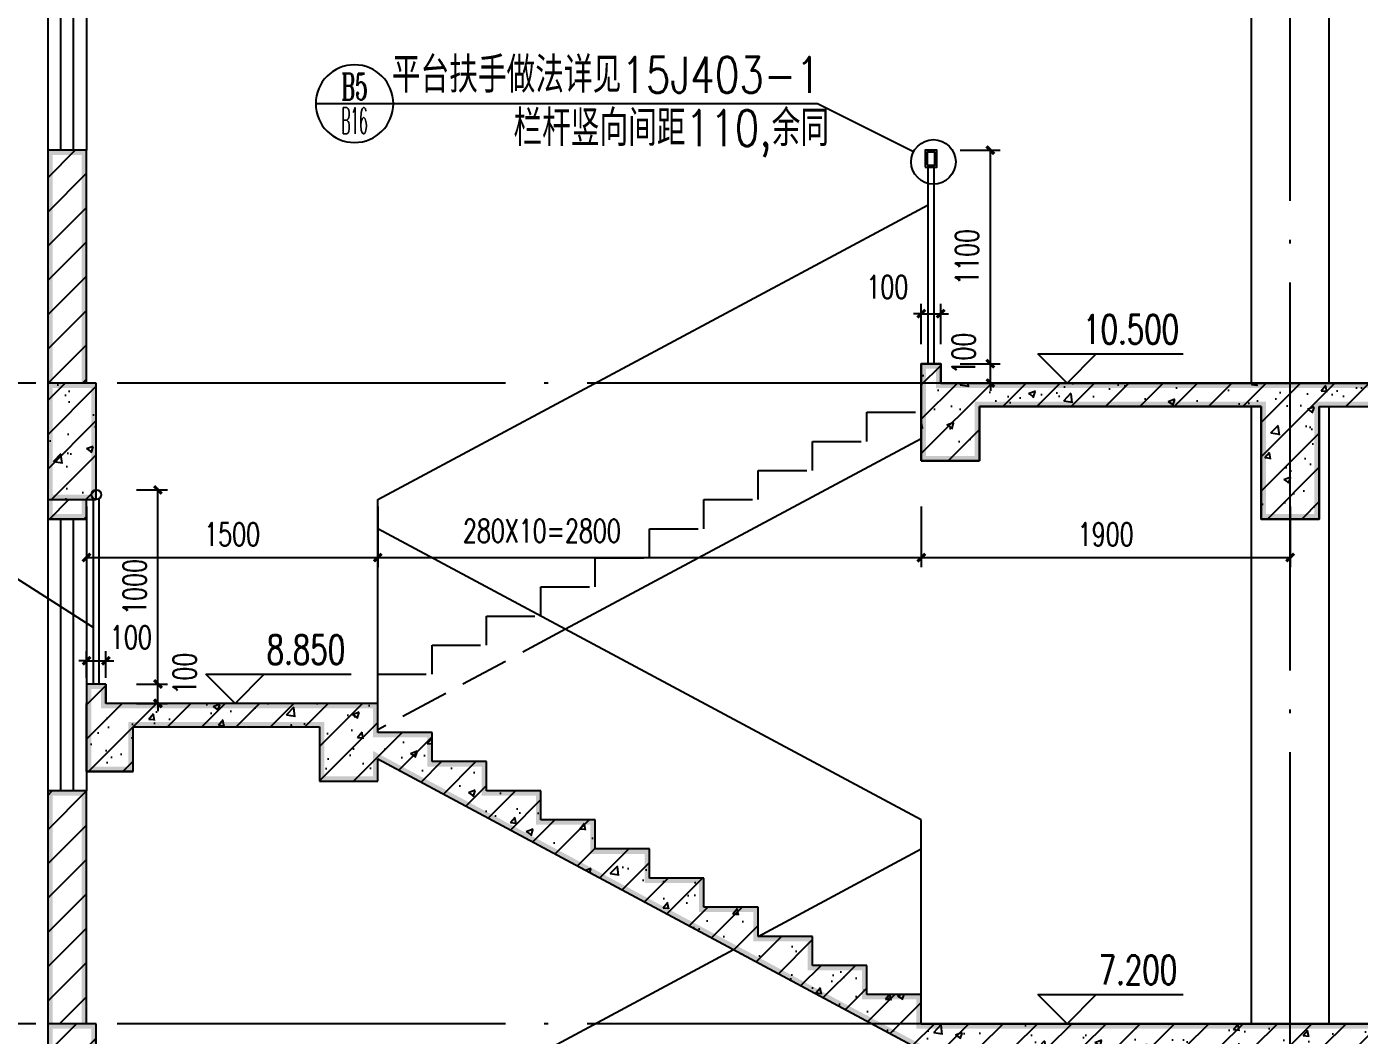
# Model space of a CAD drawing. Extents: x 5904849 to 6011887, y -826029 to -177002.
# Drawn here: x 5933297 to 5940162, y -775358 to -770162 of the extents above; entities that cross this region are included whole.
import ezdxf
from ezdxf.enums import TextEntityAlignment as Align

# ---------------------------------------------------------------- set-up
doc = ezdxf.new("R2010")
doc.units = 0
doc.header["$LTSCALE"] = 1000
doc.header["$MEASUREMENT"] = 0
doc.linetypes.add('DASH', pattern=[0.35, 0.25, -0.1])
doc.linetypes.add('DOTE', pattern=[2.42, 2, -0.2, 0.02, -0.2])
doc.layers.get('0').update_dxf_attribs({"linetype": 'CONTINUOUS'})
doc.layers.get('Defpoints').update_dxf_attribs({"linetype": 'CONTINUOUS'})
for name, color, linetype in [('COLUMN', 9, 'CONTINUOUS'), ('DIM_ELEV', 3, 'CONTINUOUS'), ('DOTE', 252, 'CONTINUOUS'), ('PUB_DIM', 3, 'CONTINUOUS'), ('PUB_HATCH', 8, 'CONTINUOUS'), ('PUB_TEXT', 7, 'CONTINUOUS'), ('PUB_WALL', 9, 'CONTINUOUS'), ('S_E_STAIR', 4, 'CONTINUOUS'), ('S_STAIR', 2, 'CONTINUOUS'), ('WALL', 2, 'CONTINUOUS'), ('WINDOW', 4, 'CONTINUOUS')]:
    doc.layers.add(name, color=color, linetype=linetype)
doc.styles.add('_HZTXT', font='txt.shx', dxfattribs={"width": 0.8, "bigfont": 'HZTXT.shx'})
doc.styles.add('_TCH_DIM', font='SIMPLEX', dxfattribs={"bigfont": 'GBCBIG'})
doc.styles.add('_TCH_DIM_T3', font='SIMPLEX', dxfattribs={"width": 0.705882, "bigfont": 'GBCBIG'})
doc.styles.add('COMP', font='COMPLEX', dxfattribs={"bigfont": 'hztxt'})
doc.dimstyles.new('_TCH_ARCH&&50', dxfattribs={"dimtxt": 119, "dimasz": 40, "dimexe": 50, "dimexo": 100, "dimgap": 60.5, "dimtad": 1, "dimdec": 0, "dimzin": 0, "dimdsep": 46, "dimtxsty": '_TCH_DIM_T3', "dimblk": 'ARCHTICK', "dimcen": 0.09, "dimclrt": 7, "dimazin": 2, "dimtfac": 1, "dimtdec": 0, "dimtix": 1, "dimtmove": 2, "dimatfit": 3, "dimfxl": 0, "dimtolj": 1, "dimtzin": 0, "dimarcsym": 0})
pattern_1 = [(45, (0, 0), (-88.3883476, 88.3883476), []), (50, (0, 0), (358.630091, -31.376067), [37.5, -412.5]), (355, (0, 0), (-69.375667, 376.096067), [30, -330]), (100.4514, (29.9, -2.6), (289.25469, 344.719771), [31.870095, -350.571056]), (46.1842, (0, 100), (533.620524, -82.759507), [56.25, -618.75]), (96.6356, (44.47, 93.1), (467.331353, 487.058935), [47.805144, -525.8565]), (351.1842, (0, 100), (467.330973, 487.0593), [45, -495]), (21, (50, 75), (298.453526, -201.309445), [37.5, -412.5]), (326, (50, 75), (121.657666, 362.575023), [30, -330]), (71.4514, (74.87, 58.22), (420.111314, 161.265248), [31.870095, -350.571056]), (37.5, (0, 0), (6.0799277, 166.446927), [0, -326, 0, -335, 0, -331.25]), (7.5, (0, 0), (131.5347687, 197.205856), [0, -191, 0, -318.5, 0, -126.25]), (327.5, (-111.5, 0), (266.911218, -11.277436), [0, -125, 0, -390, 0, -517.5]), (317.5, (-161.5, 0), (291.593085, 50.052491), [0, -162.5, 0, -259, 0, -367.5])]
pattern_2 = [(45, (0, 89.76), (-88.388383, 88.388383), [])]

# ---------------------------------------------------------------- blocks, each defined once
blk = doc.blocks.new('_ArchTick')
at = {"color": 0, "linetype": 'ByBlock', "const_width": 0.4}
blk.add_lwpolyline([(-0.5, -0.5), (0.5, 0.5)], dxfattribs=at)
blk = doc.blocks.new('*D345')
at = {"layer": 'Defpoints', "color": 0}
for p in [(5933605.9, -772534.5), (5935105.9, -772534.5), (5935105.9, -772896.9)]:
    blk.add_point(p, dxfattribs=at)
at = {"layer": 'PUB_DIM', "color": 0, "lineweight": -2}
for p, q in [((5933605.9, -772634.5), (5933605.9, -772946.9)), ((5935105.9, -772634.5), (5935105.9, -772946.9)), ((5933605.9, -772896.9), (5935105.9, -772896.9))]:
    blk.add_line(p, q, dxfattribs=at)
at = {"layer": 'PUB_DIM', "color": 0, "lineweight": -2, "xscale": 40, "yscale": 40, "zscale": 40, "rotation": 180}
blk.add_blockref('_ArchTick', (5933605.9, -772896.9), dxfattribs=at)
at = {"layer": 'PUB_DIM', "color": 0, "lineweight": -2, "xscale": 40, "yscale": 40, "zscale": 40}
blk.add_blockref('_ArchTick', (5935105.9, -772896.9), dxfattribs=at)
at = {"layer": 'PUB_DIM', "color": 7, "insert": (5934355.9, -772776.9), "char_height": 119, "attachment_point": 5, "style": '_TCH_DIM_T3'}
blk.add_mtext('\\A1;1500', dxfattribs=at)
blk = doc.blocks.new('*D346')
at = {"layer": 'Defpoints', "color": 0}
for p in [(5935105.9, -772534.5), (5937905.9, -772534.5), (5937905.9, -772896.9)]:
    blk.add_point(p, dxfattribs=at)
at = {"layer": 'PUB_DIM', "color": 0, "lineweight": -2}
for p, q in [((5935105.9, -772634.5), (5935105.9, -772946.9)), ((5937905.9, -772634.5), (5937905.9, -772946.9)), ((5935105.9, -772896.9), (5937905.9, -772896.9))]:
    blk.add_line(p, q, dxfattribs=at)
at = {"layer": 'PUB_DIM', "color": 0, "lineweight": -2, "xscale": 40, "yscale": 40, "zscale": 40, "rotation": 180}
blk.add_blockref('_ArchTick', (5935105.9, -772896.9), dxfattribs=at)
at = {"layer": 'PUB_DIM', "color": 0, "lineweight": -2, "xscale": 40, "yscale": 40, "zscale": 40}
blk.add_blockref('_ArchTick', (5937905.9, -772896.9), dxfattribs=at)
at = {"layer": 'PUB_DIM', "color": 7, "insert": (5935951.2, -772759.4), "char_height": 119, "attachment_point": 5, "style": '_TCH_DIM_T3'}
blk.add_mtext('\\A1;280X10=2800', dxfattribs=at)
blk = doc.blocks.new('*D347')
at = {"layer": 'Defpoints', "color": 0}
for p in [(5937905.9, -772534.5), (5939805.9, -772534.5), (5939805.9, -772896.9)]:
    blk.add_point(p, dxfattribs=at)
at = {"layer": 'PUB_DIM', "color": 0, "lineweight": -2}
for p, q in [((5937905.9, -772634.5), (5937905.9, -772946.9)), ((5939805.9, -772634.5), (5939805.9, -772946.9)), ((5937905.9, -772896.9), (5939805.9, -772896.9))]:
    blk.add_line(p, q, dxfattribs=at)
at = {"layer": 'PUB_DIM', "color": 0, "lineweight": -2, "xscale": 40, "yscale": 40, "zscale": 40, "rotation": 180}
blk.add_blockref('_ArchTick', (5937905.9, -772896.9), dxfattribs=at)
at = {"layer": 'PUB_DIM', "color": 0, "lineweight": -2, "xscale": 40, "yscale": 40, "zscale": 40}
blk.add_blockref('_ArchTick', (5939805.9, -772896.9), dxfattribs=at)
at = {"layer": 'PUB_DIM', "color": 7, "insert": (5938855.9, -772776.9), "char_height": 119, "attachment_point": 5, "style": '_TCH_DIM_T3'}
blk.add_mtext('\\A1;1900', dxfattribs=at)
blk = doc.blocks.new('*D351')
at = {"layer": 'Defpoints', "color": 0}
for p in [(5938005.9, -770798.1), (5938261.6, -770798.1), (5938005.9, -771898.1)]:
    blk.add_point(p, dxfattribs=at)
at = {"layer": 'PUB_DIM', "color": 0, "lineweight": -2}
for p, q in [((5938105.9, -770798.1), (5938311.6, -770798.1)), ((5938261.5, -771898.1), (5938261.6, -770798.1)), ((5938105.9, -771898.1), (5938311.5, -771898.1))]:
    blk.add_line(p, q, dxfattribs=at)
at = {"layer": 'PUB_DIM', "color": 0, "lineweight": -2, "xscale": 40, "yscale": 40, "zscale": 40}
for p, rotation in [((5938261.6, -770798.1), 89.99525678757395), ((5938261.5, -771898.1), 269.995256787574)]:
    blk.add_blockref('_ArchTick', p, dxfattribs=dict(at, rotation=rotation))
at = {"layer": 'PUB_DIM', "color": 7, "insert": (5938141.5, -771348.1), "char_height": 119, "attachment_point": 5, "rotation": 89.99526, "style": '_TCH_DIM_T3'}
blk.add_mtext('\\A1;1100', dxfattribs=at)
blk = doc.blocks.new('*D352')
at = {"layer": 'Defpoints', "color": 0}
for p in [(5938005.9, -771898.1), (5938261.5, -771898.1), (5938005.8, -771998.1)]:
    blk.add_point(p, dxfattribs=at)
at = {"layer": 'PUB_DIM', "color": 0, "lineweight": -2}
for p, q in [((5938105.9, -771898.1), (5938311.5, -771898.1)), ((5938261.5, -771898.1), (5938261.5, -771858.1)), ((5938261.5, -771998.1), (5938261.5, -771898.1)), ((5938105.8, -771998.1), (5938311.5, -771998.1)), ((5938261.5, -771998.1), (5938261.5, -772038.1))]:
    blk.add_line(p, q, dxfattribs=at)
at = {"layer": 'PUB_DIM', "color": 0, "lineweight": -2, "xscale": 40, "yscale": 40, "zscale": 40}
for p, rotation in [((5938261.5, -771898.1), 269.9952567875649), ((5938261.5, -771998.1), 89.99525678756494)]:
    blk.add_blockref('_ArchTick', p, dxfattribs=dict(at, rotation=rotation))
at = {"layer": 'PUB_DIM', "color": 7, "insert": (5938124, -771845.9), "char_height": 119, "attachment_point": 5, "rotation": 89.99526, "style": '_TCH_DIM_T3'}
blk.add_mtext('\\A1;100', dxfattribs=at)
blk = doc.blocks.new('*D353')
at = {"layer": 'Defpoints', "color": 0}
for p in [(5938005.9, -771640.5), (5937905.9, -771898.1), (5938005.9, -771898.1)]:
    blk.add_point(p, dxfattribs=at)
at = {"layer": 'PUB_DIM', "color": 0, "lineweight": -2}
for p, q in [((5937905.9, -771798.1), (5937905.9, -771590.5)), ((5938005.9, -771798.1), (5938005.9, -771590.5)), ((5937905.9, -771640.5), (5937865.9, -771640.5)), ((5937905.9, -771640.5), (5938005.9, -771640.5)), ((5938005.9, -771640.5), (5938045.9, -771640.5))]:
    blk.add_line(p, q, dxfattribs=at)
at = {"layer": 'PUB_DIM', "color": 0, "lineweight": -2, "xscale": 40, "yscale": 40, "zscale": 40}
blk.add_blockref('_ArchTick', (5937905.9, -771640.5), dxfattribs=at)
at = {"layer": 'PUB_DIM', "color": 0, "lineweight": -2, "xscale": 40, "yscale": 40, "zscale": 40, "rotation": 180}
blk.add_blockref('_ArchTick', (5938005.9, -771640.5), dxfattribs=at)
at = {"layer": 'PUB_DIM', "color": 7, "insert": (5937730.9, -771503), "char_height": 119, "attachment_point": 5, "style": '_TCH_DIM_T3'}
blk.add_mtext('\\A1;100', dxfattribs=at)
blk = doc.blocks.new('*D354')
at = {"layer": 'Defpoints', "color": 0}
for p in [(5933705.9, -773428.7), (5933605.9, -773616.1), (5933705.9, -773616.1)]:
    blk.add_point(p, dxfattribs=at)
at = {"layer": 'PUB_DIM', "color": 0, "lineweight": -2}
for p, q in [((5933605.9, -773516.1), (5933605.9, -773378.7)), ((5933705.9, -773516.1), (5933705.9, -773378.7)), ((5933605.9, -773428.7), (5933565.9, -773428.7)), ((5933605.9, -773428.7), (5933705.9, -773428.7)), ((5933705.9, -773428.7), (5933745.9, -773428.7))]:
    blk.add_line(p, q, dxfattribs=at)
at = {"layer": 'PUB_DIM', "color": 0, "lineweight": -2, "xscale": 40, "yscale": 40, "zscale": 40}
blk.add_blockref('_ArchTick', (5933605.9, -773428.7), dxfattribs=at)
at = {"layer": 'PUB_DIM', "color": 0, "lineweight": -2, "xscale": 40, "yscale": 40, "zscale": 40, "rotation": 180}
blk.add_blockref('_ArchTick', (5933705.9, -773428.7), dxfattribs=at)
at = {"layer": 'PUB_DIM', "color": 7, "insert": (5933834.2, -773307.6), "char_height": 119, "attachment_point": 5, "style": '_TCH_DIM_T3'}
blk.add_mtext('\\A1;100', dxfattribs=at)
blk = doc.blocks.new('*D355')
at = {"layer": 'Defpoints', "color": 0}
for p in [(5933762.5, -773548.3), (5933973.4, -773548.3), (5933762.5, -773648.3)]:
    blk.add_point(p, dxfattribs=at)
at = {"layer": 'PUB_DIM', "color": 0, "lineweight": -2}
for p, q in [((5933862.5, -773548.3), (5934023.4, -773548.3)), ((5933973.4, -773548.3), (5933973.4, -773508.3)), ((5933973.4, -773648.3), (5933973.4, -773548.3)), ((5933862.5, -773648.3), (5934023.4, -773648.3)), ((5933973.4, -773648.3), (5933973.4, -773688.3))]:
    blk.add_line(p, q, dxfattribs=at)
at = {"layer": 'PUB_DIM', "color": 0, "lineweight": -2, "xscale": 40, "yscale": 40, "zscale": 40}
for p, rotation in [((5933973.4, -773548.3), 270), ((5933973.4, -773648.3), 90)]:
    blk.add_blockref('_ArchTick', p, dxfattribs=dict(at, rotation=rotation))
at = {"layer": 'PUB_DIM', "color": 7, "insert": (5934110.9, -773495.1), "char_height": 119, "attachment_point": 5, "rotation": 90, "style": '_TCH_DIM_T3'}
blk.add_mtext('\\A1;100', dxfattribs=at)
blk = doc.blocks.new('*D356')
at = {"layer": 'Defpoints', "color": 0}
for p in [(5933762.5, -772548.3), (5933973.4, -772548.3), (5933762.5, -773548.3)]:
    blk.add_point(p, dxfattribs=at)
at = {"layer": 'PUB_DIM', "color": 0, "lineweight": -2}
for p, q in [((5933862.5, -772548.3), (5934023.4, -772548.3)), ((5933973.4, -773548.3), (5933973.4, -772548.3)), ((5933862.5, -773548.3), (5934023.4, -773548.3))]:
    blk.add_line(p, q, dxfattribs=at)
at = {"layer": 'PUB_DIM', "color": 0, "lineweight": -2, "xscale": 40, "yscale": 40, "zscale": 40}
for p, rotation in [((5933973.4, -772548.3), 90), ((5933973.4, -773548.3), 270)]:
    blk.add_blockref('_ArchTick', p, dxfattribs=dict(at, rotation=rotation))
at = {"layer": 'PUB_DIM', "color": 7, "insert": (5933853.4, -773048.3), "char_height": 119, "attachment_point": 5, "rotation": 90, "style": '_TCH_DIM_T3'}
blk.add_mtext('\\A1;1000', dxfattribs=at)
blk = doc.blocks.new('$TCHSYS$WIN2D')
for p, q in [((-0.5, 0.5), (0.5, 0.5)), ((-0.5, 0.5), (-0.5, -0.5)), ((0.5, 0.5), (0.5, -0.5)), ((0.5, 0.1667), (-0.5, 0.1667)), ((0.5, -0.1667), (-0.5, -0.1667)), ((-0.5, -0.5), (0.5, -0.5))]:
    blk.add_line(p, q)
blk = doc.blocks.new('_INDEX')
blk.add_line((-0.5, 0), (0.5, 0))
blk.add_circle((0, 0), 0.5)
at = {"style": 'COMP'}
for tag, width, p, p2 in [('1', 2.333333, (-0.17, 0.05), (0.17, 0.05)), ('-', 1.166667, (-0.17, -0.39), (0.17, -0.39))]:
    blk.add_attdef(tag, text='', height=0.34, dxfattribs=dict(at, width=width)).set_placement(p, p2, align=Align.FIT)

msp = doc.modelspace()

# ---------------------------------------------------------------- hatches: boundary and pattern name
at = {"layer": 'COLUMN'}
for color, points in [(0, [(5938005.9, -771898.1), (5937905.9, -771898.1), (5937930.9, -771923.1), (5937980.9, -771923.1)]), (0, [(5937905.9, -771898.1), (5937905.9, -772398.3), (5937930.9, -772373.3), (5937930.9, -771923.1)]), (0, [(5938005.9, -771998.1), (5938005.9, -771898.1), (5937980.9, -771923.1), (5937980.9, -772023.1)]), (256, [(5933655.9, -771998.3), (5933405.9, -771998.3), (5933430.9, -772023.3), (5933630.9, -772023.3)]), (256, [(5933405.9, -771998.3), (5933405.9, -772598.3), (5933430.9, -772573.3), (5933430.9, -772023.3)]), (256, [(5933655.9, -772598.3), (5933655.9, -771998.3), (5933630.9, -772023.3), (5933630.9, -772573.3)]), (0, [(5940604, -771998.3), (5938005.9, -771998.1), (5937980.9, -772023.1), (5940579, -772023.3)]), (0, [(5938205.9, -772398.3), (5938205.9, -772118.3), (5938180.9, -772093.3), (5938180.9, -772373.3)]), (0, [(5938205.9, -772118.3), (5939655.9, -772118.3), (5939680.9, -772093.3), (5938180.9, -772093.3)]), (0, [(5939655.9, -772118.3), (5939655.9, -772698.3), (5939680.9, -772673.3), (5939680.9, -772093.3)]), (0, [(5939955.9, -772698.3), (5939955.9, -772118.3), (5939930.9, -772093.3), (5939930.9, -772673.3)]), (0, [(5939955.9, -772118.3), (5940604, -772118.3), (5940579, -772093.3), (5939930.9, -772093.3)]), (0, [(5937905.9, -772398.3), (5938205.9, -772398.3), (5938180.9, -772373.3), (5937930.9, -772373.3)]), (256, [(5933405.9, -772598.3), (5933655.9, -772598.3), (5933630.9, -772573.3), (5933430.9, -772573.3)]), (0, [(5939655.9, -772698.3), (5939955.9, -772698.3), (5939930.9, -772673.3), (5939680.9, -772673.3)]), (0, [(5933705.9, -773548.3), (5933605.9, -773548.3), (5933630.9, -773573.3), (5933680.9, -773573.3)]), (0, [(5933605.9, -773548.3), (5933605.9, -773998.3), (5933630.9, -773973.3), (5933630.9, -773573.3)]), (0, [(5933705.9, -773648.3), (5933705.9, -773548.3), (5933680.9, -773573.3), (5933680.9, -773673.3)]), (0, [(5935105.9, -773648.3), (5933705.9, -773648.3), (5933680.9, -773673.3), (5935080.9, -773673.3)]), (0, [(5935105.9, -773798.3), (5935105.9, -773648.3), (5935080.9, -773673.3), (5935080.9, -773823.3)]), (0, [(5933845.9, -773998.3), (5933845.9, -773768.3), (5933820.9, -773743.3), (5933820.9, -773973.3)]), (0, [(5933845.9, -773768.3), (5934805.9, -773768.3), (5934830.9, -773743.3), (5933820.9, -773743.3)]), (0, [(5934805.9, -773768.3), (5934805.9, -774048.3), (5934830.9, -774023.3), (5934830.9, -773743.3)]), (0, [(5935385.9, -773798.3), (5935105.9, -773798.3), (5935080.9, -773823.3), (5935360.9, -773823.3)]), (0, [(5935385.9, -773948.3), (5935385.9, -773798.3), (5935360.9, -773823.3), (5935360.9, -773973.3)]), (0, [(5935105.9, -774048.3), (5935105.9, -773934.5), (5935080.9, -773892.7), (5935080.9, -774023.3)]), (0, [(5935105.9, -773934.5), (5937905.9, -775434.5), (5937930.9, -775419.5), (5935080.9, -773892.7)]), (0, [(5935665.9, -773948.3), (5935385.9, -773948.3), (5935360.9, -773973.3), (5935640.9, -773973.3)]), (0, [(5935665.9, -774098.3), (5935665.9, -773948.3), (5935640.9, -773973.3), (5935640.9, -774123.3)]), (0, [(5933605.9, -773998.3), (5933845.9, -773998.3), (5933820.9, -773973.3), (5933630.9, -773973.3)]), (0, [(5934805.9, -774048.3), (5935105.9, -774048.3), (5935080.9, -774023.3), (5934830.9, -774023.3)]), (0, [(5935945.9, -774098.3), (5935665.9, -774098.3), (5935640.9, -774123.3), (5935920.9, -774123.3)]), (0, [(5935945.9, -774248.3), (5935945.9, -774098.3), (5935920.9, -774123.3), (5935920.9, -774273.3)]), (0, [(5936225.9, -774248.3), (5935945.9, -774248.3), (5935920.9, -774273.3), (5936200.9, -774273.3)]), (0, [(5936225.9, -774398.3), (5936225.9, -774248.3), (5936200.9, -774273.3), (5936200.9, -774423.3)]), (0, [(5936505.9, -774398.3), (5936225.9, -774398.3), (5936200.9, -774423.3), (5936480.9, -774423.3)]), (0, [(5936505.9, -774548.3), (5936505.9, -774398.3), (5936480.9, -774423.3), (5936480.9, -774573.3)]), (0, [(5936785.9, -774548.3), (5936505.9, -774548.3), (5936480.9, -774573.3), (5936760.9, -774573.3)]), (0, [(5936785.9, -774698.3), (5936785.9, -774548.3), (5936760.9, -774573.3), (5936760.9, -774723.3)]), (0, [(5937065.9, -774698.3), (5936785.9, -774698.3), (5936760.9, -774723.3), (5937040.9, -774723.3)]), (0, [(5937065.9, -774848.3), (5937065.9, -774698.3), (5937040.9, -774723.3), (5937040.9, -774873.3)]), (0, [(5937345.9, -774848.3), (5937065.9, -774848.3), (5937040.9, -774873.3), (5937320.9, -774873.3)]), (0, [(5937345.9, -774998.3), (5937345.9, -774848.3), (5937320.9, -774873.3), (5937320.9, -775023.3)]), (0, [(5937625.9, -774998.3), (5937345.9, -774998.3), (5937320.9, -775023.3), (5937600.9, -775023.3)]), (0, [(5937625.9, -775148.3), (5937625.9, -774998.3), (5937600.9, -775023.3), (5937600.9, -775173.3)]), (0, [(5937905.9, -775148.3), (5937625.9, -775148.3), (5937600.9, -775173.3), (5937880.9, -775173.3)]), (0, [(5937905.9, -775298.3), (5937905.9, -775148.3), (5937880.9, -775173.3), (5937880.9, -775323.3)]), (256, [(5933655.9, -775298.3), (5933405.9, -775298.3), (5933430.9, -775323.3), (5933630.9, -775323.3)]), (256, [(5933405.9, -775298.3), (5933405.9, -775898.3), (5933430.9, -775873.3), (5933430.9, -775323.3)]), (256, [(5933655.9, -775898.3), (5933655.9, -775298.3), (5933630.9, -775323.3), (5933630.9, -775873.3)]), (0, [(5940604, -775298.3), (5937905.9, -775298.3), (5937880.9, -775323.3), (5940579, -775323.3)])]:
    msp.add_hatch(color=color, dxfattribs=at).paths.add_polyline_path(points)
at = {"layer": 'PUB_HATCH', "linetype": 'ByBlock'}
h = msp.add_hatch(dxfattribs=at)
h.set_pattern_fill('普通砖', color=256, scale=50, style=0)
h.set_pattern_definition(pattern_2)
h.paths.add_polyline_path([(5933405.9, -771998.3), (5933605.9, -771998.3), (5933605.9, -770798.3), (5933405.9, -770798.3)])
at = {"layer": 'PUB_HATCH'}
h = msp.add_hatch(dxfattribs=at)
h.set_pattern_fill('钢筋混凝土', color=256, scale=50, style=0)
h.set_pattern_definition(pattern_1)
h.paths.add_polyline_path([(5940604, -772118.3), (5940604, -771998.3), (5938005.9, -771998.1), (5938005.9, -771898.1), (5937905.9, -771898.1), (5937905.9, -772398.3), (5938205.9, -772398.3), (5938205.9, -772118.3), (5939655.9, -772118.3), (5939655.9, -772698.3), (5939955.9, -772698.3), (5939955.9, -772118.3)])
h = msp.add_hatch(dxfattribs=at)
h.set_pattern_fill('钢筋混凝土', color=256, scale=50, style=0)
h.set_pattern_definition(pattern_1)
h.paths.add_polyline_path([(5933405.9, -772598.3), (5933655.9, -772598.3), (5933655.9, -771998.3), (5933405.9, -771998.3)])
at = {"layer": 'PUB_HATCH', "linetype": 'ByBlock'}
h = msp.add_hatch(dxfattribs=at)
h.set_pattern_fill('普通砖', color=256, scale=50, style=0)
h.set_pattern_definition(pattern_2)
h.paths.add_polyline_path([(5933605.9, -772598.3), (5933405.9, -772598.3), (5933405.9, -772698.3), (5933605.9, -772698.3)])
at = {"layer": 'PUB_HATCH'}
h = msp.add_hatch(dxfattribs=at)
h.set_pattern_fill('钢筋混凝土', color=256, scale=50, style=0)
h.set_pattern_definition(pattern_1)
h.paths.add_polyline_path([(5940604, -775298.3), (5937905.9, -775298.3), (5937905.9, -775148.3), (5937625.9, -775148.3), (5937625.9, -774998.3), (5937345.9, -774998.3), (5937345.9, -774848.3), (5937065.9, -774848.3), (5937065.9, -774698.3), (5936785.9, -774698.3), (5936785.9, -774548.3), (5936505.9, -774548.3), (5936505.9, -774398.3), (5936225.9, -774398.3), (5936225.9, -774248.3), (5935945.9, -774248.3), (5935945.9, -774098.3), (5935665.9, -774098.3), (5935665.9, -773948.3), (5935385.9, -773948.3), (5935385.9, -773798.3), (5935105.9, -773798.3), (5935105.9, -773648.3), (5933705.9, -773648.3), (5933705.9, -773548.3), (5933605.9, -773548.3), (5933605.9, -773998.3), (5933845.9, -773998.3), (5933845.9, -773768.3), (5934805.9, -773768.3), (5934805.9, -774048.3), (5935105.9, -774048.3), (5935105.9, -773934.5), (5937905.9, -775434.5), (5937905.9, -775698.3), (5938205.9, -775698.3), (5938205.9, -775418.3), (5939655.9, -775418.3), (5939655.9, -775998.3), (5939955.9, -775998.3), (5939955.9, -775418.3), (5940604, -775418.3)])
at = {"layer": 'PUB_HATCH', "linetype": 'ByBlock'}
h = msp.add_hatch(dxfattribs=at)
h.set_pattern_fill('普通砖', color=256, scale=50, style=0)
h.set_pattern_definition(pattern_2)
h.paths.add_polyline_path([(5933405.9, -775298.3), (5933605.9, -775298.3), (5933605.9, -774098.3), (5933405.9, -774098.3)])
at = {"layer": 'PUB_HATCH'}
h = msp.add_hatch(dxfattribs=at)
h.set_pattern_fill('钢筋混凝土', color=256, scale=50, style=0)
h.set_pattern_definition(pattern_1)
h.paths.add_polyline_path([(5933405.9, -775898.3), (5933655.9, -775898.3), (5933655.9, -775298.3), (5933405.9, -775298.3)])
at = {"layer": 'PUB_WALL', "linetype": 'ByBlock'}
for points in [[(5933605.9, -770798.3), (5933405.9, -770798.3), (5933430.9, -770823.3), (5933580.9, -770823.3)], [(5933405.9, -771998.3), (5933430.9, -771998.3), (5933430.9, -770823.3), (5933405.9, -770798.3)], [(5933580.9, -771998.3), (5933605.9, -771998.3), (5933605.9, -770798.3), (5933580.9, -770823.3)], [(5933430.9, -772598.3), (5933405.9, -772598.3), (5933405.9, -772698.3), (5933430.9, -772673.3)], [(5933605.9, -772598.3), (5933580.9, -772598.3), (5933580.9, -772673.3), (5933605.9, -772698.3)], [(5933405.9, -772698.3), (5933605.9, -772698.3), (5933580.9, -772673.3), (5933430.9, -772673.3)], [(5933605.9, -774098.3), (5933405.9, -774098.3), (5933430.9, -774123.3), (5933580.9, -774123.3)], [(5933405.9, -775298.3), (5933430.9, -775298.3), (5933430.9, -774123.3), (5933405.9, -774098.3)], [(5933580.9, -775298.3), (5933605.9, -775298.3), (5933605.9, -774098.3), (5933580.9, -774123.3)]]:
    msp.add_hatch(color=256, dxfattribs=at).paths.add_polyline_path(points)

# ---------------------------------------------------------------- linework, layer by layer
at = {"color": 0}
for p, q in [((5939605.9, -768818.3), (5939605.9, -771998.3)), ((5940005.9, -768818.3), (5940005.9, -771998.3)), ((5939605.9, -772118.3), (5939605.9, -775298.3)), ((5940005.9, -772118.3), (5940005.9, -775298.3))]:
    msp.add_line(p, q, dxfattribs=at)
for p, q in [((5933640.9, -773548.3), (5933640.9, -772593.3)), ((5933670.9, -773548.3), (5933670.9, -772593.3))]:
    msp.add_line(p, q)
msp.add_circle((5933655.9, -772573.3), 25)
at = {"layer": 'COLUMN', "color": 0}
for p, q in [((5938005.9, -771898.1), (5937905.9, -771898.1)), ((5937905.9, -771898.1), (5937905.9, -772398.3)), ((5938005.9, -771998.1), (5938005.9, -771898.1)), ((5940604, -771998.3), (5938005.9, -771998.1)), ((5938205.9, -772398.3), (5938205.9, -772118.3)), ((5938205.9, -772118.3), (5939655.9, -772118.3)), ((5939655.9, -772118.3), (5939655.9, -772698.3)), ((5939955.9, -772698.3), (5939955.9, -772118.3)), ((5939955.9, -772118.3), (5940604, -772118.3)), ((5937905.9, -772398.3), (5938205.9, -772398.3)), ((5939655.9, -772698.3), (5939955.9, -772698.3)), ((5933705.9, -773548.3), (5933605.9, -773548.3)), ((5933605.9, -773548.3), (5933605.9, -773998.3)), ((5933705.9, -773648.3), (5933705.9, -773548.3)), ((5935105.9, -773648.3), (5933705.9, -773648.3)), ((5935105.9, -773798.3), (5935105.9, -773648.3)), ((5933845.9, -773998.3), (5933845.9, -773768.3)), ((5933845.9, -773768.3), (5934805.9, -773768.3)), ((5934805.9, -773768.3), (5934805.9, -774048.3)), ((5935385.9, -773798.3), (5935105.9, -773798.3)), ((5935385.9, -773948.3), (5935385.9, -773798.3)), ((5935105.9, -774048.3), (5935105.9, -773934.5)), ((5935105.9, -773934.5), (5937905.9, -775434.5)), ((5935665.9, -773948.3), (5935385.9, -773948.3)), ((5935665.9, -774098.3), (5935665.9, -773948.3)), ((5933605.9, -773998.3), (5933845.9, -773998.3)), ((5934805.9, -774048.3), (5935105.9, -774048.3)), ((5935945.9, -774098.3), (5935665.9, -774098.3)), ((5935945.9, -774248.3), (5935945.9, -774098.3)), ((5936225.9, -774248.3), (5935945.9, -774248.3)), ((5936225.9, -774398.3), (5936225.9, -774248.3)), ((5936505.9, -774398.3), (5936225.9, -774398.3)), ((5936505.9, -774548.3), (5936505.9, -774398.3)), ((5936785.9, -774548.3), (5936505.9, -774548.3)), ((5936785.9, -774698.3), (5936785.9, -774548.3)), ((5937065.9, -774698.3), (5936785.9, -774698.3)), ((5937065.9, -774848.3), (5937065.9, -774698.3)), ((5937345.9, -774848.3), (5937065.9, -774848.3)), ((5937345.9, -774998.3), (5937345.9, -774848.3)), ((5937625.9, -774998.3), (5937345.9, -774998.3)), ((5937625.9, -775148.3), (5937625.9, -774998.3)), ((5937905.9, -775148.3), (5937625.9, -775148.3)), ((5937905.9, -775298.3), (5937905.9, -775148.3)), ((5940604, -775298.3), (5937905.9, -775298.3))]:
    msp.add_line(p, q, dxfattribs=at)
at = {"layer": 'COLUMN'}
for p, q in [((5933655.9, -771998.3), (5933405.9, -771998.3)), ((5933405.9, -771998.3), (5933405.9, -772598.3)), ((5933655.9, -772598.3), (5933655.9, -771998.3)), ((5933405.9, -772598.3), (5933655.9, -772598.3)), ((5933655.9, -775298.3), (5933405.9, -775298.3)), ((5933405.9, -775298.3), (5933405.9, -775898.3)), ((5933655.9, -775898.3), (5933655.9, -775298.3))]:
    msp.add_line(p, q, dxfattribs=at)
at = {"layer": 'DIM_ELEV'}
for p, q in [((5938656.7, -771998.2), (5938506.7, -771848.2)), ((5938506.7, -771848.2), (5939254.1, -771848.2)), ((5938656.7, -771998.2), (5938806.7, -771848.2)), ((5934370.9, -773648.3), (5934220.9, -773498.3)), ((5934220.9, -773498.3), (5934968.2, -773498.3)), ((5934370.9, -773648.3), (5934520.9, -773498.3)), ((5938656.7, -775298.2), (5938506.7, -775148.2)), ((5938506.7, -775148.2), (5939254.1, -775148.2)), ((5938656.7, -775298.2), (5938806.7, -775148.2))]:
    msp.add_line(p, q, dxfattribs=at)
at = {"layer": 'DOTE', "linetype": 'DOTE'}
msp.add_line((5939805.9, -783159.3), (5939805.9, -767735.7), dxfattribs=at)
at = {"layer": 'DOTE', "color": 251, "linetype": 'DOTE'}
for p, q in [((5940604, -771998.3), (5931867.8, -771998.3)), ((5940604, -775298.3), (5931867.8, -775298.3))]:
    msp.add_line(p, q, dxfattribs=at)
at = {"layer": 'PUB_DIM'}
for p, q in [((5937371.9, -770558.6), (5935186.2, -770558.6)), ((5937866.4, -770806.3), (5937371.9, -770558.6)), ((5933179.7, -772961.1), (5933640.9, -773257.2))]:
    msp.add_line(p, q, dxfattribs=at)
msp.add_circle((5937968.4, -770858.5), 114.6, dxfattribs=at)
at = {"layer": 'S_E_STAIR'}
for p, q in [((5937941.4, -771898.1), (5937941.4, -770885.6)), ((5937971.4, -771898.1), (5937971.4, -770885.6)), ((5935105.9, -772598.3), (5937941.4, -771079.3)), ((5937905.9, -772284.5), (5936072.9, -773266.4)), ((5935105.9, -773648.3), (5935105.9, -772598.3)), ((5937905.9, -774248.3), (5935105.9, -772748.3)), ((5937905.9, -775298.3), (5937905.9, -774248.3)), ((5937065.9, -774848.3), (5937905.9, -774398.3)), ((5935105.9, -775898.3), (5936938.8, -774916.4))]:
    msp.add_line(p, q, dxfattribs=at)
at = {"layer": 'S_E_STAIR', "linetype": 'DASH'}
for p, q in [((5937905.9, -772148.3), (5937905.9, -771998.3)), ((5937625.9, -772148.3), (5937905.9, -772148.3)), ((5937625.9, -772298.3), (5937625.9, -772148.3)), ((5937345.9, -772298.3), (5937625.9, -772298.3)), ((5937345.9, -772448.3), (5937345.9, -772298.3)), ((5937065.9, -772448.3), (5937345.9, -772448.3)), ((5937065.9, -772598.3), (5937065.9, -772448.3)), ((5936785.9, -772598.3), (5937065.9, -772598.3)), ((5936785.9, -772748.3), (5936785.9, -772598.3)), ((5936505.9, -772748.3), (5936785.9, -772748.3)), ((5936505.9, -772898.3), (5936505.9, -772748.3)), ((5936225.9, -772898.3), (5936505.9, -772898.3)), ((5936225.9, -773048.3), (5936225.9, -772898.3)), ((5935945.9, -773048.3), (5936225.9, -773048.3)), ((5935945.9, -773198.3), (5935945.9, -773048.3)), ((5935665.9, -773198.3), (5935945.9, -773198.3)), ((5935665.9, -773348.3), (5935665.9, -773198.3)), ((5936072.9, -773266.4), (5935105.9, -773784.5)), ((5935385.9, -773348.3), (5935665.9, -773348.3)), ((5935385.9, -773498.3), (5935385.9, -773348.3)), ((5935105.9, -773498.3), (5935385.9, -773498.3)), ((5935105.9, -773648.3), (5935105.9, -773498.3))]:
    msp.add_line(p, q, dxfattribs=at)
at = {"layer": 'S_E_STAIR'}
for points in [[(5937926.4, -770885.6), (5937986.4, -770885.6), (5937986.4, -770798.1), (5937926.4, -770798.1)], [(5937936.4, -770875.6), (5937976.4, -770875.6), (5937976.4, -770808.1), (5937936.4, -770808.1)]]:
    msp.add_lwpolyline(points, close=True, dxfattribs=at)
at = {"layer": 'S_STAIR'}
for p, q in [((5937905.9, -772398.3), (5937905.9, -771998.3)), ((5938005.9, -771998.3), (5940604, -771998.3)), ((5938205.9, -772118.3), (5938205.9, -772398.3)), ((5939655.9, -772118.3), (5938205.9, -772118.3)), ((5939955.9, -772118.3), (5940604, -772118.3)), ((5938205.9, -772398.3), (5937905.9, -772398.3)), ((5935105.9, -773648.3), (5933705.9, -773648.3)), ((5935105.9, -773798.3), (5935105.9, -773648.3)), ((5933845.9, -773768.3), (5934805.9, -773768.3)), ((5934805.9, -773768.3), (5934805.9, -774048.3)), ((5935385.9, -773798.3), (5935105.9, -773798.3)), ((5935385.9, -773948.3), (5935385.9, -773798.3)), ((5935105.9, -774048.3), (5935105.9, -773934.5)), ((5935105.9, -773934.5), (5937905.9, -775434.5)), ((5935665.9, -773948.3), (5935385.9, -773948.3)), ((5935665.9, -774098.3), (5935665.9, -773948.3)), ((5934805.9, -774048.3), (5935105.9, -774048.3)), ((5935945.9, -774098.3), (5935665.9, -774098.3)), ((5935945.9, -774248.3), (5935945.9, -774098.3)), ((5936225.9, -774248.3), (5935945.9, -774248.3)), ((5936225.9, -774398.3), (5936225.9, -774248.3)), ((5936505.9, -774398.3), (5936225.9, -774398.3)), ((5936505.9, -774548.3), (5936505.9, -774398.3)), ((5936785.9, -774548.3), (5936505.9, -774548.3)), ((5936785.9, -774698.3), (5936785.9, -774548.3)), ((5937065.9, -774698.3), (5936785.9, -774698.3)), ((5937065.9, -774848.3), (5937065.9, -774698.3)), ((5937345.9, -774848.3), (5937065.9, -774848.3)), ((5937345.9, -774998.3), (5937345.9, -774848.3)), ((5937625.9, -774998.3), (5937345.9, -774998.3)), ((5937625.9, -775148.3), (5937625.9, -774998.3)), ((5937905.9, -775148.3), (5937625.9, -775148.3)), ((5937905.9, -775298.3), (5937905.9, -775148.3)), ((5937905.9, -775298.3), (5940604, -775298.3))]:
    msp.add_line(p, q, dxfattribs=at)
msp.add_lwpolyline([(5939955.9, -772118.3), (5939955.9, -772698.3), (5939655.9, -772698.3), (5939655.9, -772118.3)], dxfattribs=at)
at = {"layer": 'WALL', "linetype": 'ByBlock'}
for p, q in [((5933605.9, -770798.3), (5933405.9, -770798.3)), ((5933405.9, -770798.3), (5933405.9, -771998.3)), ((5933605.9, -771998.3), (5933605.9, -770798.3)), ((5933405.9, -772598.3), (5933405.9, -772698.3)), ((5933605.9, -772698.3), (5933605.9, -772598.3)), ((5933405.9, -772698.3), (5933605.9, -772698.3)), ((5933605.9, -774098.3), (5933405.9, -774098.3)), ((5933405.9, -774098.3), (5933405.9, -775298.3)), ((5933605.9, -775298.3), (5933605.9, -774098.3))]:
    msp.add_line(p, q, dxfattribs=at)
at = {"layer": 'WALL'}
for p, q in [((5933605.9, -773548.3), (5933605.9, -773648.3)), ((5933705.9, -773548.3), (5933605.9, -773548.3)), ((5933705.9, -773548.3), (5933705.9, -773648.3)), ((5933605.9, -773998.3), (5933605.9, -773648.3)), ((5933845.9, -773998.3), (5933845.9, -773768.3)), ((5933845.9, -773998.3), (5933605.9, -773998.3))]:
    msp.add_line(p, q, dxfattribs=at)
for points in [[(5938005.9, -771998.1), (5938005.9, -771898.1), (5937905.9, -771898.1)], [(5937905.9, -771998.1), (5937905.9, -771898.1), (5938005.9, -771898.1), (5938005.9, -771998.1)]]:
    msp.add_lwpolyline(points, dxfattribs=at)

# ---------------------------------------------------------------- block references
at = {"layer": 'PUB_DIM'}
ref = msp.add_blockref('_INDEX', (5934986.2, -770558.6), dxfattribs=dict(at, xscale=-400, yscale=400, zscale=400))
ref.add_attrib('1', 'B5', dxfattribs={"layer": '0', "height": 136, "style": 'COMP', "width": 0.583333}).set_placement((5934918.2, -770538.6), (5935054.2, -770538.6), align=Align.FIT)
ref.add_attrib('-', 'B16', dxfattribs={"layer": '0', "height": 136, "style": 'COMP', "width": 0.411765}).set_placement((5934918.2, -770714.6), (5935054.2, -770714.6), align=Align.FIT)
at = {"layer": 'WINDOW', "linetype": 'ByBlock', "xscale": -1399.999999888067, "yscale": -200.0000051602256, "zscale": -1399.999999888067}
for p, rotation in [((5933505.9, -770098.3), 90.00000003743598), ((5933505.9, -773398.3), 90.00000003742774)]:
    msp.add_blockref('$TCHSYS$WIN2D', p, dxfattribs=dict(at, rotation=rotation))

# ---------------------------------------------------------------- texts
at = {"layer": 'PUB_DIM', "style": '_HZTXT', "width": 0.8}
for s, p in [('平台扶手做法详见15J403-1', (5935178.4, -770502.5)), ('栏杆竖向间距110,余同', (5935804.9, -770776.7))]:
    msp.add_text(s, height=184.729, dxfattribs=at).set_placement(p)
at = {"layer": 'PUB_TEXT', "style": '_TCH_DIM', "width": 0.705882}
for s, p in [('10.500', (5938739.1, -771795.7)), ('8.850', (5934533.2, -773445.8)), ('7.200', (5938819.1, -775095.7))]:
    msp.add_text(s, height=148.75, dxfattribs=at).set_placement(p)

# ---------------------------------------------------------------- dimensions: what is measured, and where the dimension line sits
at = {"layer": 'PUB_DIM'}
for p1, p2, distance, picture, middle in [((5938005.9, -771898.1), (5938005.9, -770798.1), -255.6, '*D351', (5938141.5, -771348.1)), ((5933762.5, -773548.3), (5933762.5, -772548.3), -210.8, '*D356', (5933853.4, -773048.3)), ((5933605.9, -772534.5), (5935105.9, -772534.5), -362.4, '*D345', (5934355.9, -772776.9)), ((5937905.9, -772534.5), (5939805.9, -772534.5), -362.4, '*D347', (5938855.9, -772776.9))]:
    dim = msp.add_aligned_dim(p1=p1, p2=p2, distance=distance, dimstyle='_TCH_ARCH&&50', dxfattribs=at)
    dim.commit()
    dim.dimension.update_dxf_attribs({"geometry": picture, "text_midpoint": middle})
for base, p1, p2, angle, picture, middle in [((5938005.9, -771640.5), (5937905.9, -771898.1), (5938005.9, -771898.1), 0, '*D353', (5937730.9, -771503)), ((5938261.5, -771898.1), (5938005.8, -771998.1), (5938005.9, -771898.1), 89.99526, '*D352', (5938124, -771845.9)), ((5933705.9, -773428.7), (5933605.9, -773616.1), (5933705.9, -773616.1), 360, '*D354', (5933834.2, -773307.6)), ((5933973.4, -773548.3), (5933762.5, -773648.3), (5933762.5, -773548.3), 90, '*D355', (5934110.9, -773495.1))]:
    dim = msp.add_linear_dim(base=base, p1=p1, p2=p2, angle=angle, dimstyle='_TCH_ARCH&&50', dxfattribs=at)
    dim.commit()
    dim.dimension.update_dxf_attribs({"geometry": picture, "text_midpoint": middle, "dimtype": 129})
dim = msp.add_linear_dim(base=(5937905.9, -772896.9), p1=(5935105.9, -772534.5), p2=(5937905.9, -772534.5), angle=0, text='280X10=2800', dimstyle='_TCH_ARCH&&50', dxfattribs=at)
dim.commit()
dim.dimension.update_dxf_attribs({"geometry": '*D346', "text_midpoint": (5935951.2, -772759.4), "dimtype": 129})

doc.saveas('drawing.dxf')
